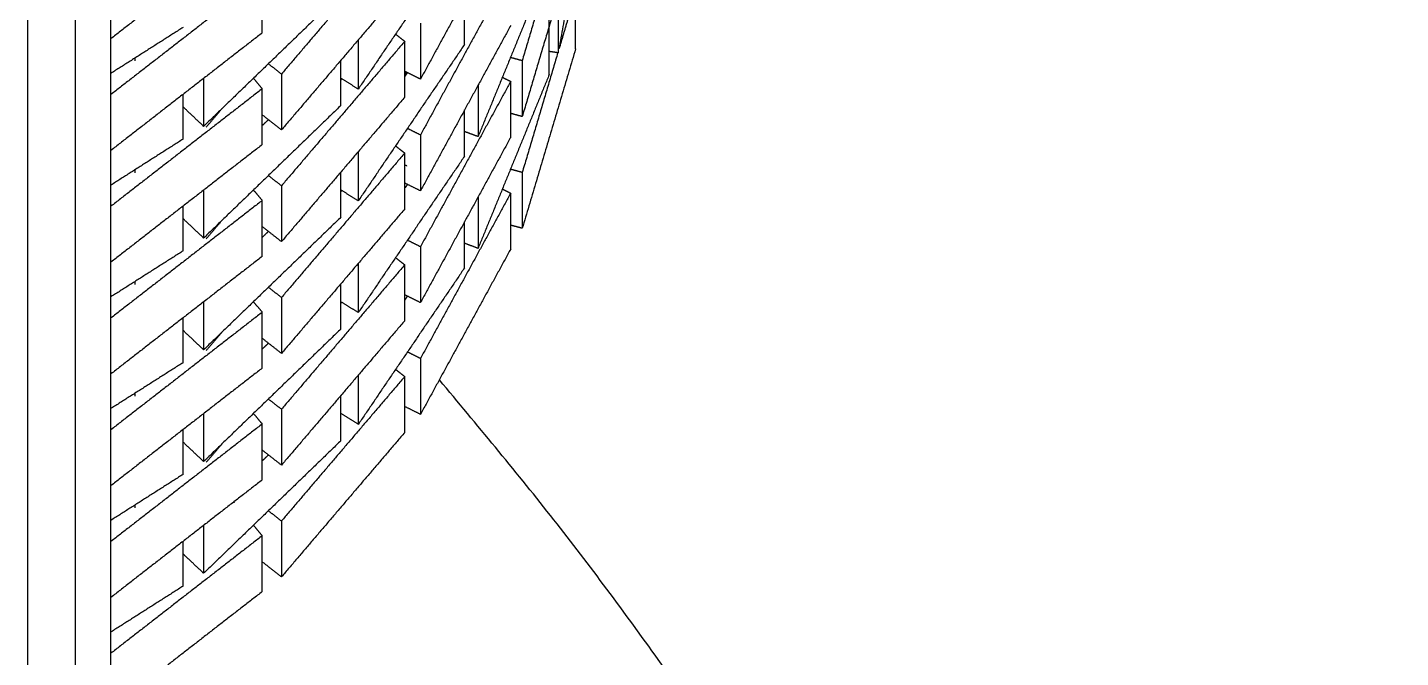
# Model space of a CAD drawing. Header units: centimetres. Extents: x 0 to 19.8, y 0 to 41.5.
# Drawn here: x 18.341 to 19.816, y 12.461 to 13.137 of the extents above; entities that cross this region are included whole.
import ezdxf

# ---------------------------------------------------------------- set-up
doc = ezdxf.new("R2010")
doc.units = ezdxf.units.CM
doc.layers.add('Make2D$Visible$Curves', color=7, linetype='Continuous', true_color=0x000000)

msp = doc.modelspace()

# ---------------------------------------------------------------- linework, layer by layer
at = {"layer": 'Make2D$Visible$Curves', "color": 18, "lineweight": -3, "true_color": 0x000000}
for points, degree in [([(18.4307, 12.4055), (18.4307, 13.2693), (18.4307, 14.1332)], 2), ([(18.3925, 12.3733), (18.3925, 13.2414), (18.3925, 14.1096)], 2), ([(18.3413, 14.0811), (18.3412, 13.5173), (18.3411, 12.9535), (18.341, 12.3896)], 3), ([(18.9464, 13.3075), (18.9291, 13.2109), (18.9119, 13.1144)], 2), ([(18.86, 13.2595), (18.8115, 13.1708), (18.7631, 13.082)], 2), ([(18.5932, 13.2517), (18.5119, 13.1886), (18.4307, 13.1255)], 2), ([(18.7462, 13.2426), (18.68, 13.165), (18.6138, 13.0875)], 2), ([(18.8104, 13.2392), (18.7533, 13.1553), (18.6963, 13.0713)], 2), ([(18.9106, 13.2302), (18.8915, 13.166), (18.8724, 13.1018)], 2), ([(18.86, 13.1995), (18.8115, 13.1108), (18.7631, 13.022)], 2), ([(18.9013, 13.2068), (18.8632, 13.1135), (18.825, 13.0203)], 2), ([(18.5932, 13.1917), (18.5119, 13.1286), (18.4307, 13.0655)], 2), ([(18.5932, 13.1317), (18.5932, 13.1617), (18.5932, 13.1917)], 2), ([(18.6775, 13.1736), (18.6039, 13.1024), (18.5302, 13.0313)], 2), ([(18.7462, 13.1826), (18.68, 13.105), (18.6138, 13.0275)], 2), ([(18.9108, 13.1707), (18.8916, 13.1062), (18.8724, 13.0418)], 2), ([(18.9111, 13.1702), (18.9111, 13.1402), (18.9111, 13.1102)], 2), ([(18.9297, 13.1744), (18.9208, 13.1444), (18.9119, 13.1144)], 2), ([(18.9297, 13.1144), (18.9297, 13.1444), (18.9297, 13.1744)], 2), ([(18.8104, 13.1192), (18.8104, 13.144), (18.8104, 13.1687)], 2), ([(18.7631, 13.142), (18.7631, 13.112), (18.7631, 13.082)], 2), ([(18.9013, 13.0868), (18.9013, 13.1168), (18.9013, 13.1468)], 2), ([(18.5932, 13.1317), (18.5119, 13.0686), (18.4307, 13.0055)], 2), ([(18.5081, 13.1375), (18.4695, 13.1129), (18.4309, 13.0884)], 2), ([(18.7366, 13.1301), (18.7414, 13.1264), (18.7462, 13.1226)], 2), ([(18.86, 13.1395), (18.8115, 13.0508), (18.7631, 12.962)], 2), ([(18.7462, 13.1226), (18.68, 13.045), (18.6138, 12.9675)], 2), ([(18.6963, 13.1241), (18.6963, 13.0977), (18.6963, 13.0713)], 2), ([(18.8104, 13.1192), (18.7533, 13.0353), (18.6963, 12.9513)], 2), ([(18.7462, 13.0626), (18.7462, 13.0926), (18.7462, 13.1226)], 2), ([(18.9297, 13.1144), (18.9011, 13.0181), (18.8724, 12.9218)], 2), ([(18.9111, 13.1102), (18.9062, 13.111), (18.9013, 13.1117)], 2), ([(18.4563, 13.1045), (18.4563, 13.103), (18.4563, 13.1015)], 2), ([(18.6138, 13.0875), (18.6068, 13.093), (18.5998, 13.0984)], 2), ([(18.6775, 13.0536), (18.6775, 13.078), (18.6775, 13.1025)], 2), ([(18.8724, 13.1018), (18.8661, 13.1035), (18.8598, 13.1052)], 2), ([(18.9107, 13.1105), (18.8916, 13.0461), (18.8724, 12.9818)], 2), ([(18.8724, 13.1018), (18.8724, 13.0718), (18.8724, 13.0418)], 2), ([(18.5302, 13.0828), (18.5302, 13.0571), (18.5302, 13.0313)], 2), ([(18.5837, 13.0829), (18.5884, 13.0773), (18.5932, 13.0717)], 2), ([(18.6138, 13.0875), (18.6138, 13.0575), (18.6138, 13.0275)], 2), ([(18.6963, 13.0713), (18.6869, 13.0772), (18.6775, 13.083)], 2), ([(18.6776, 13.0807), (18.6781, 13.0817), (18.6786, 13.0826)], 2), ([(18.7631, 13.082), (18.7547, 13.0862), (18.7462, 13.0904)], 2), ([(18.7462, 13.0865), (18.7471, 13.0881), (18.748, 13.0898)], 2), ([(18.7493, 13.0893), (18.7477, 13.087), (18.7462, 13.0848)], 2), ([(18.9013, 13.0868), (18.8632, 12.9935), (18.825, 12.9003)], 2), ([(18.8511, 13.084), (18.8555, 13.0818), (18.86, 13.0795)], 2), ([(18.5932, 13.0717), (18.5119, 13.0086), (18.4307, 12.9455)], 2), ([(18.5932, 13.0117), (18.5932, 13.0417), (18.5932, 13.0717)], 2), ([(18.86, 13.0795), (18.8115, 12.9908), (18.7631, 12.902)], 2), ([(18.825, 13.0754), (18.825, 13.0479), (18.825, 13.0203)], 2), ([(18.86, 13.0195), (18.86, 13.0495), (18.86, 13.0795)], 2), ([(18.5081, 13.0175), (18.5081, 13.0416), (18.5081, 13.0657)], 2), ([(18.5302, 13.0313), (18.5192, 13.0417), (18.5082, 13.0522)], 2), ([(18.6775, 13.0536), (18.6039, 12.9824), (18.5302, 12.9113)], 2), ([(18.7462, 13.0626), (18.68, 12.985), (18.6138, 12.9075)], 2), ([(18.5331, 13.0306), (18.5415, 13.0404), (18.5499, 13.0503)], 2), ([(18.6138, 13.0275), (18.6035, 13.0355), (18.5932, 13.0436)], 2), ([(18.6, 13.0386), (18.5966, 13.0354), (18.5933, 13.0322)], 2), ([(18.8104, 12.9992), (18.8104, 13.0241), (18.8104, 13.0489)], 2), ([(18.8724, 13.0418), (18.8662, 13.0435), (18.86, 13.0452)], 2), ([(18.7631, 13.022), (18.7561, 13.0255), (18.7491, 13.029)], 2), ([(18.825, 13.0203), (18.8179, 13.0229), (18.8109, 13.0255)], 2), ([(18.5081, 13.0175), (18.4694, 12.9929), (18.4307, 12.9682)], 2), ([(18.5932, 13.0117), (18.5119, 12.9486), (18.4307, 12.8855)], 2), ([(18.7364, 13.0103), (18.7413, 13.0065), (18.7462, 13.0026)], 2), ([(18.7631, 13.022), (18.7631, 12.992), (18.7631, 12.962)], 2), ([(18.86, 13.0195), (18.8115, 12.9308), (18.7631, 12.842)], 2), ([(18.7462, 13.0026), (18.68, 12.925), (18.6138, 12.8475)], 2), ([(18.6963, 13.0043), (18.6963, 12.9778), (18.6963, 12.9513)], 2), ([(18.8104, 12.9992), (18.7533, 12.9153), (18.6963, 12.8313)], 2), ([(18.7462, 12.9426), (18.7462, 12.9726), (18.7462, 13.0026)], 2), ([(18.4563, 12.9845), (18.4563, 12.983), (18.4563, 12.9815)], 2), ([(18.6138, 12.9675), (18.6068, 12.9729), (18.5998, 12.9784)], 2), ([(18.6775, 12.9336), (18.6775, 12.9579), (18.6775, 12.9821)], 2), ([(18.7486, 12.9887), (18.7474, 12.9892), (18.7462, 12.9896)], 2), ([(18.8724, 12.9818), (18.8661, 12.9835), (18.8598, 12.9852)], 2), ([(18.8724, 12.9818), (18.8724, 12.9518), (18.8724, 12.9218)], 2), ([(18.6138, 12.9675), (18.6138, 12.9375), (18.6138, 12.9075)], 2), ([(18.7631, 12.962), (18.7547, 12.9662), (18.7462, 12.9704)], 2), ([(18.7491, 12.969), (18.7477, 12.967), (18.7464, 12.9651)], 2), ([(18.8511, 12.964), (18.8555, 12.9618), (18.86, 12.9595)], 2), ([(18.5932, 12.9517), (18.5119, 12.8886), (18.4307, 12.8255)], 2), ([(18.5302, 12.9628), (18.5302, 12.9371), (18.5302, 12.9113)], 2), ([(18.5837, 12.9629), (18.5884, 12.9573), (18.5932, 12.9517)], 2), ([(18.5932, 12.8917), (18.5932, 12.9217), (18.5932, 12.9517)], 2), ([(18.6963, 12.9513), (18.6869, 12.9572), (18.6775, 12.963)], 2), ([(18.6777, 12.961), (18.6782, 12.9619), (18.6788, 12.9629)], 2), ([(18.86, 12.9595), (18.8115, 12.8708), (18.7631, 12.782)], 2), ([(18.825, 12.9554), (18.825, 12.9279), (18.825, 12.9003)], 2), ([(18.86, 12.8995), (18.86, 12.9295), (18.86, 12.9595)], 2), ([(18.5081, 12.8975), (18.5081, 12.9216), (18.5081, 12.9457)], 2), ([(18.7462, 12.9426), (18.68, 12.865), (18.6138, 12.7875)], 2), ([(18.5302, 12.9113), (18.5192, 12.9218), (18.5081, 12.9322)], 2), ([(18.6775, 12.9336), (18.6039, 12.8624), (18.5302, 12.7913)], 2), ([(18.5331, 12.9106), (18.5415, 12.9205), (18.5499, 12.9303)], 2), ([(18.6138, 12.9075), (18.6035, 12.9155), (18.5932, 12.9236)], 2), ([(18.8104, 12.8792), (18.8104, 12.904), (18.8104, 12.9287)], 2), ([(18.8724, 12.9218), (18.8662, 12.9235), (18.8601, 12.9251)], 2), ([(18.5998, 12.9185), (18.5966, 12.9154), (18.5935, 12.9124)], 2), ([(18.7631, 12.902), (18.7561, 12.9055), (18.7491, 12.909)], 2), ([(18.825, 12.9003), (18.8178, 12.903), (18.8105, 12.9057)], 2), ([(18.5932, 12.8917), (18.5119, 12.8286), (18.4307, 12.7655)], 2), ([(18.5081, 12.8975), (18.4695, 12.8729), (18.4309, 12.8484)], 2), ([(18.7365, 12.8902), (18.7413, 12.8864), (18.7462, 12.8826)], 2), ([(18.7631, 12.902), (18.7631, 12.872), (18.7631, 12.842)], 2), ([(18.86, 12.8995), (18.8115, 12.8108), (18.7631, 12.722)], 2), ([(18.7462, 12.8826), (18.68, 12.805), (18.6138, 12.7275)], 2), ([(18.6963, 12.8841), (18.6963, 12.8577), (18.6963, 12.8313)], 2), ([(18.8104, 12.8792), (18.7533, 12.7953), (18.6963, 12.7113)], 2), ([(18.7462, 12.8226), (18.7462, 12.8526), (18.7462, 12.8826)], 2), ([(18.4563, 12.8645), (18.4563, 12.863), (18.4563, 12.8615)], 2), ([(18.6775, 12.8136), (18.6775, 12.8379), (18.6775, 12.8621)], 2), ([(18.6138, 12.8475), (18.6068, 12.853), (18.5998, 12.8584)], 2), ([(18.6138, 12.8475), (18.6138, 12.8175), (18.6138, 12.7875)], 2), ([(18.7491, 12.849), (18.7476, 12.8469), (18.7462, 12.8448)], 2), ([(18.7631, 12.842), (18.7548, 12.8461), (18.7466, 12.8502)], 2), ([(18.5932, 12.8317), (18.5119, 12.7686), (18.4307, 12.7055)], 2), ([(18.5302, 12.8432), (18.5302, 12.8172), (18.5302, 12.7913)], 2), ([(18.5837, 12.8429), (18.5884, 12.8373), (18.5932, 12.8317)], 2), ([(18.5932, 12.7717), (18.5932, 12.8017), (18.5932, 12.8317)], 2), ([(18.6775, 12.8406), (18.678, 12.8415), (18.6785, 12.8424)], 2), ([(18.6963, 12.8313), (18.6874, 12.8369), (18.6785, 12.8424)], 2), ([(18.5081, 12.7775), (18.5081, 12.8016), (18.5081, 12.8257)], 2), ([(18.7462, 12.8226), (18.68, 12.745), (18.6138, 12.6675)], 2), ([(18.5302, 12.7913), (18.5192, 12.8018), (18.5081, 12.8122)], 2), ([(18.6775, 12.8136), (18.6039, 12.7424), (18.5302, 12.6713)], 2), ([(18.5331, 12.7906), (18.5416, 12.8006), (18.5502, 12.8106)], 2), ([(18.6138, 12.7875), (18.6035, 12.7955), (18.5932, 12.8036)], 2), ([(18.5998, 12.7984), (18.5965, 12.7953), (18.5933, 12.7922)], 2), ([(18.7631, 12.782), (18.7561, 12.7855), (18.7491, 12.789)], 2), ([(18.5081, 12.7775), (18.4696, 12.753), (18.431, 12.7285)], 2), ([(18.7631, 12.782), (18.7631, 12.752), (18.7631, 12.722)], 2), ([(18.5932, 12.7717), (18.5119, 12.7086), (18.4307, 12.6455)], 2), ([(18.7462, 12.7626), (18.68, 12.685), (18.6138, 12.6075)], 2), ([(18.6963, 12.7642), (18.6963, 12.7378), (18.6963, 12.7113)], 2), ([(18.7364, 12.7703), (18.7413, 12.7665), (18.7462, 12.7626)], 2), ([(18.7462, 12.7026), (18.7462, 12.7326), (18.7462, 12.7626)], 2), ([(18.4563, 12.7447), (18.4563, 12.7431), (18.4563, 12.7415)], 2), ([(18.6138, 12.7275), (18.6068, 12.733), (18.5998, 12.7384)], 2), ([(18.6775, 12.6936), (18.6775, 12.7179), (18.6775, 12.7421)], 2), ([(18.7631, 12.722), (18.7547, 12.7262), (18.7463, 12.7304)], 2), ([(18.5302, 12.7228), (18.5302, 12.6971), (18.5302, 12.6713)], 2), ([(18.5839, 12.7227), (18.5885, 12.7172), (18.5932, 12.7117)], 2), ([(18.6138, 12.7275), (18.6138, 12.6975), (18.6138, 12.6675)], 2), ([(18.6963, 12.7113), (18.687, 12.7171), (18.6778, 12.7228)], 2), ([(18.5932, 12.7117), (18.5119, 12.6486), (18.4307, 12.5855)], 2), ([(18.5081, 12.6575), (18.5081, 12.6816), (18.5081, 12.7057)], 2), ([(18.5932, 12.6517), (18.5932, 12.6817), (18.5932, 12.7117)], 2), ([(18.7462, 12.7026), (18.68, 12.625), (18.6138, 12.5475)], 2), ([(18.5302, 12.6713), (18.5192, 12.6818), (18.5081, 12.6922)], 2), ([(18.6775, 12.6936), (18.6039, 12.6224), (18.5302, 12.5513)], 2), ([(18.5331, 12.6706), (18.5416, 12.6805), (18.55, 12.6904)], 2), ([(18.6138, 12.6675), (18.6035, 12.6755), (18.5932, 12.6836)], 2), ([(18.5998, 12.6784), (18.5966, 12.6754), (18.5935, 12.6723)], 2), ([(18.5081, 12.6575), (18.4693, 12.6328), (18.4305, 12.6081)], 2), ([(18.5932, 12.6517), (18.5119, 12.5886), (18.4307, 12.5255)], 2), ([(18.4563, 12.6245), (18.4563, 12.623), (18.4563, 12.6215)], 2), ([(18.5626, 12.628), (18.5628, 12.6277), (18.563, 12.6275)], 2), ([(18.6138, 12.6075), (18.6068, 12.613), (18.5998, 12.6184)], 2), ([(18.5302, 12.6032), (18.5302, 12.5772), (18.5302, 12.5513)], 2), ([(18.5837, 12.6029), (18.5884, 12.5973), (18.5932, 12.5917)], 2), ([(18.6138, 12.6075), (18.6138, 12.5775), (18.6138, 12.5475)], 2), ([(18.5932, 12.5917), (18.5119, 12.5286), (18.4307, 12.4655)], 2), ([(18.5081, 12.5375), (18.5081, 12.5616), (18.5081, 12.5857)], 2), ([(18.5932, 12.5317), (18.5932, 12.5617), (18.5932, 12.5917)], 2), ([(18.5302, 12.5513), (18.5192, 12.5618), (18.5081, 12.5722)], 2), ([(18.6138, 12.5475), (18.6035, 12.5555), (18.5932, 12.5636)], 2), ([(18.5081, 12.5375), (18.4696, 12.513), (18.431, 12.4885)], 2), ([(18.5932, 12.5317), (18.5119, 12.4686), (18.4307, 12.4055)], 2)]:
    msp.add_open_spline(points, degree=degree, dxfattribs=at)
msp.add_rational_spline([(19.8158, 10.1651), (19.7429, 11.6385), (18.7834, 12.7591)], [1, 0.875988143743, 0.856990261893], degree=2, dxfattribs=at)

doc.saveas('drawing.dxf')
